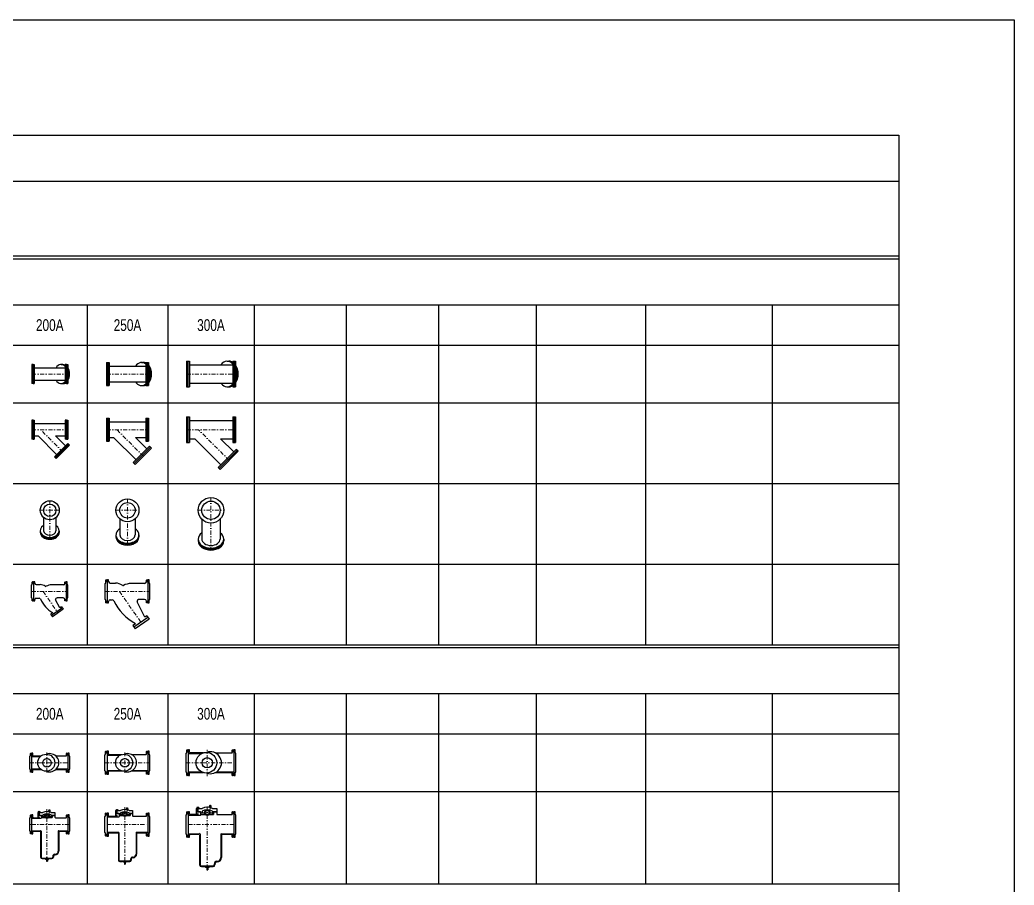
# Model space of a CAD drawing. Extents: x 0 to 60630, y 0 to 46389.
# Drawn here: x 43361 to 60630, y 31364 to 46389 of the extents above; entities that cross this region are included whole.
import ezdxf
from ezdxf.enums import TextEntityAlignment as Align

# ---------------------------------------------------------------- set-up
doc = ezdxf.new("R2010")
doc.units = 0
doc.header["$LTSCALE"] = 30
doc.header["$MEASUREMENT"] = 0
doc.linetypes.add('DGN Style 2', pattern=[3, 1.8, -1.2])
doc.linetypes.add('DGN Style 4', pattern=[4.8, 2.4, -1.2, 0, -1.2])
for name, color, linetype, lineweight in [('L(c)', 1, 'DGN Style 4', 5), ('L(hid)', 2, 'DGN Style 2', 5), ('L(txt)', 2, 'Continuous', 13)]:
    doc.layers.add(name, color=color, linetype=linetype, lineweight=lineweight)
doc.styles.add('Style-ENGINEERING', font='ENGINEERING.shx')

# ---------------------------------------------------------------- blocks, each defined once
blk = doc.blocks.new('*U148')
for p, q in [((-306, 165), (-328, 165)), ((-328, 165), (-328, -165)), ((-306, 165), (-306, -165)), ((-306, 165), (-284, 165)), ((-284, 165), (-284, -165)), ((-284, 108), (252, 108)), ((181, 165), (212, 165)), ((274, 165), (252, 165)), ((252, 165), (252, -165)), ((274, 165), (274, -165)), ((274, 165), (296, 165)), ((296, 165), (296, -165)), ((-306, -165), (-328, -165)), ((-306, -165), (-284, -165)), ((-284, -108), (252, -108)), ((181, -165), (212, -165)), ((274, -165), (252, -165)), ((274, -165), (296, -165))]:
    blk.add_line(p, q)
for centre, start_param, end_param in [((181, 0), 2.485193, 3.997605), ((196, 0), 2.64437, 3.141594), ((212, 0), 2.790825, 3.141594), ((212, 0), 0.804885, 2.336708), ((196, 0), 1.023853, 2.117739), ((181, 0), 5.427173, 6.939584), ((196, 0), 6.283184, 6.780408), ((212, 0), 6.283184, 6.633953)]:
    blk.add_ellipse(centre, major_axis=(0, -165), ratio=0.707091, start_param=start_param, end_param=end_param)
blk = doc.blocks.new('*U149')
for p, q in [((-391, 200), (-391, -200)), ((-391, 200), (-343, 200)), ((-367, 200), (-367, -200)), ((-343, 200), (-343, -200)), ((216, 200), (250, 200)), ((289, 200), (289, -200)), ((289, 200), (337, 200)), ((313, 200), (313, -200)), ((337, 200), (337, -200)), ((-343, 134), (289, 134)), ((-343, -134), (289, -134)), ((-391, -200), (-343, -200)), ((216, -200), (250, -200)), ((289, -200), (337, -200))]:
    blk.add_line(p, q)
for centre, start_param, end_param in [((216, 0), 2.599936, 3.950522), ((233, 0), 2.734916, 3.141594), ((250, 0), 2.862492, 3.141594), ((250, 0), 0.662267, 2.479326), ((233, 0), 0.825628, 2.315965), ((216, 0), 1.025495, 2.116098), ((216, 0), 5.444579, 6.824842), ((233, 0), 6.283184, 6.689862), ((250, 0), 6.283184, 6.562286)]:
    blk.add_ellipse(centre, major_axis=(0, -200), ratio=0.7071, start_param=start_param, end_param=end_param)
blk = doc.blocks.new('*U150')
for p, q in [((-448, 222), (-448, -223)), ((-448, 222), (-400, 222)), ((-424, 222), (-424, -223)), ((-400, 222), (-400, -223)), ((257, 222), (291, 222)), ((352, 222), (352, -223)), ((352, 222), (400, 222)), ((376, 222), (376, -223)), ((400, 222), (400, -223)), ((-400, 159), (352, 159)), ((-400, -159), (352, -159)), ((-448, -223), (-400, -223)), ((257, -223), (291, -223)), ((352, -223), (400, -223))]:
    blk.add_line(p, q)
for centre, start_param, end_param in [((257, 0), 2.498393, 3.888788), ((274, 0), 2.627327, 3.141594), ((291, 0), 2.747501, 3.141594), ((291, 0), 0.760193, 2.3814), ((274, 0), 0.922291, 2.219302), ((257, 0), 1.131026, 2.010566), ((257, 0), 5.553272, 6.926385), ((274, 0), 6.283184, 6.797451), ((291, 0), 6.283184, 6.677277)]:
    blk.add_ellipse(centre, major_axis=(0, -222), ratio=0.707101, start_param=start_param, end_param=end_param)
blk = doc.blocks.new('*U151')
for p, q in [((-448, 457), (-448, 12)), ((-448, 457), (-400, 457)), ((-424, 457), (-424, 12)), ((-400, 457), (-400, 12)), ((-400, 393), (352, 393)), ((352, 457), (352, 12)), ((352, 457), (400, 457)), ((376, 457), (376, 12)), ((400, 457), (400, 12)), ((-448, 12), (-400, 12)), ((-400, 75), (-308, 75)), ((145, -378), (-308, 75)), ((370, -153), (142, 75)), ((142, 75), (352, 75)), ((352, 12), (400, 12)), ((100, -423), (415, -108)), ((117, -440), (431, -125)), ((134, -457), (448, -142)), ((448, -142), (415, -108)), ((134, -457), (100, -423))]:
    blk.add_line(p, q)
blk = doc.blocks.new('*U152')
for p, q in [((-391, 402), (-391, 2)), ((-391, 402), (-343, 402)), ((-367, 402), (-367, 2)), ((-343, 402), (-343, 2)), ((289, 402), (289, 2)), ((289, 402), (337, 402)), ((313, 402), (313, 2)), ((337, 402), (337, 2)), ((-343, 336), (289, 336)), ((-391, 2), (-343, 2)), ((-343, 68), (-268, 68)), ((121, -321), (-268, 68)), ((310, -132), (110, 68)), ((110, 68), (289, 68)), ((289, 2), (337, 2)), ((74, -368), (357, -85)), ((91, -385), (374, -102)), ((108, -402), (391, -119)), ((391, -119), (357, -85)), ((108, -402), (74, -368))]:
    blk.add_line(p, q)
blk = doc.blocks.new('*U153')
for p, q in [((-306, 334), (-328, 334)), ((-328, 334), (-328, 4)), ((-306, 334), (-306, 4)), ((-306, 334), (-284, 334)), ((-284, 334), (-284, 4)), ((-284, 277), (252, 277)), ((274, 334), (252, 334)), ((252, 334), (252, 4)), ((274, 334), (274, 4)), ((274, 334), (296, 334)), ((296, 334), (296, 4)), ((-306, 4), (-328, 4)), ((-306, 4), (-284, 4)), ((-284, 61), (-220, 61)), ((104, -263), (-220, 61)), ((257, -110), (86, 61)), ((86, 61), (252, 61)), ((274, 4), (252, 4)), ((274, 4), (296, 4)), ((64, -303), (297, -70)), ((79, -319), (313, -85)), ((95, -334), (328, -101)), ((328, -101), (297, -70)), ((95, -334), (64, -303))]:
    blk.add_line(p, q)
blk = doc.blocks.new('*U168')
for p, q in [((-108, 45), (-108, -186)), ((108, 45), (108, -186)), ((-165, -186), (-165, -218)), ((165, -186), (165, -218))]:
    blk.add_line(p, q)
for radius in [165, 108]:
    blk.add_circle((0, 169), radius)
for centre, major_axis, ratio, start_param, end_param in [((0, -186), (-165, 0), 0.707091, 5.427173, 10.28079), ((0, -202), (-165, 0), 0.707091, 6.283131, 9.424778), ((0, -218), (-165, 0), 0.707091, 0.000054, 3.141593), ((0, -186), (-108, 0), 0.707074, 0.000054, 3.141593)]:
    blk.add_ellipse(centre, major_axis=major_axis, ratio=ratio, start_param=start_param, end_param=end_param)
blk = doc.blocks.new('*U169')
for p, q in [((-134, 53), (-134, -227)), ((134, 53), (134, -227)), ((-200, -227), (-200, -261)), ((200, -227), (200, -261))]:
    blk.add_line(p, q)
for radius in [200, 134]:
    blk.add_circle((0, 202), radius)
for centre, major_axis, ratio, start_param, end_param in [((0, -227), (-200, 0), 0.7071, 5.444579, 10.263451), ((0, -244), (-200, 0), 0.7071, 0.000054, 3.141592), ((0, -261), (-200, 0), 0.7071, 6.283131, 9.424778), ((0, -227), (-134, 0), 0.707105, 0.000054, 3.141593)]:
    blk.add_ellipse(centre, major_axis=major_axis, ratio=ratio, start_param=start_param, end_param=end_param)
blk = doc.blocks.new('*U170')
for p, q in [((-159, 79), (-159, -265)), ((159, 79), (159, -265)), ((-222, -265), (-222, -299)), ((223, -265), (223, -299))]:
    blk.add_line(p, q)
for radius in [222, 159]:
    blk.add_circle((0, 234), radius)
for centre, major_axis, ratio, start_param, end_param in [((0, -265), (-222, 0), 0.707101, 5.510058, 10.197905), ((0, -282), (-222, 0), 0.707101, 6.283131, 9.424778), ((0, -299), (-222, 0), 0.707101, 0.000054, 3.141592), ((0, -265), (-159, 0), 0.707064, 0.000054, 3.141593)]:
    blk.add_ellipse(centre, major_axis=major_axis, ratio=ratio, start_param=start_param, end_param=end_param)
blk = doc.blocks.new('*U171')
for p, q in [((-387, 365), (-375, 371)), ((-387, 85), (-387, 365)), ((-375, 371), (-375, 423)), ((-373, 425), (-353, 425)), ((-353, 389), (-353, 425)), ((-351, 387), (-351, 62)), ((-351, 387), (-351, 62)), ((-329, 425), (-349, 425)), ((-349, 389), (-349, 425)), ((-327, 400), (-327, 423)), ((-298, 370), (-206, 370)), ((298, 364), (66, 364)), ((328, 394), (328, 423)), ((330, 425), (350, 425)), ((350, 389), (350, 425)), ((352, 387), (352, 62)), ((352, 387), (352, 62)), ((374, 425), (354, 425)), ((354, 389), (354, 425)), ((376, 371), (376, 423)), ((388, 365), (376, 371)), ((388, 85), (388, 365)), ((-375, 79), (-387, 85)), ((-375, 27), (-375, 79)), ((-353, 25), (-373, 25)), ((-353, 25), (-353, 60)), ((-349, 25), (-349, 60)), ((-349, 25), (-329, 25)), ((-327, 27), (-327, 50)), ((-298, 80), (-265, 80)), ((299, -223), (170, 42)), ((298, 86), (204, 86)), ((328, 27), (328, 56)), ((350, 25), (330, 25)), ((350, 25), (350, 60)), ((354, 25), (354, 60)), ((354, 25), (374, 25)), ((376, 79), (388, 85)), ((376, 27), (376, 79)), ((138, -335), (92, -367)), ((356, -227), (112, -396)), ((376, -256), (132, -425)), ((336, -198), (299, -223)), ((336, -198), (376, -256)), ((92, -367), (132, -425))]:
    blk.add_line(p, q)
for centre, radius, start, end in [((-373, 423), 2, 90, 180), ((-351, 389), 2, 180, 270), ((-351, 389), 2, 270, 0), ((-329, 423), 2, 0, 90), ((-298, 400), 29.7, 180, 270), ((298, 394), 29.7, 270, 0), ((330, 423), 2, 90, 180), ((352, 389), 2, 180, 270), ((352, 389), 2, 270, 0), ((374, 423), 2, 0, 90), ((-81, 352), 24.2, 239.2022, 293.2403), ((-373, 27), 2, 180, 270), ((-351, 60), 2, 90, 180), ((-351, 60), 2, 0, 90), ((-329, 27), 2, 270, 0), ((-298, 50), 29.7, 90, 180), ((-265, 50), 30, 25.3313, 90), ((560, 440), 882, 205.3313, 241.4561), ((204, 50), 35.6, 90, 193.0047), ((298, 56), 29.7, 0, 90), ((330, 27), 2, 180, 270), ((352, 60), 2, 90, 180), ((352, 60), 2, 0, 90), ((374, 27), 2, 270, 0)]:
    blk.add_arc(centre, radius, start, end)
for centre, major_axis, ratio, start_param, end_param in [((-232, 211), (211, 0), 0.761124, 0.850466, 1.446099), ((87, 246), (223, 0), 0.529571, 1.662153, 2.35645)]:
    blk.add_ellipse(centre, major_axis=major_axis, ratio=ratio, start_param=start_param, end_param=end_param)
blk = doc.blocks.new('*U172')
for p, q in [((-315, 251), (-304, 257)), ((-315, 24), (-315, 251)), ((-304, 257), (-304, 300)), ((-302, 302), (-284, 302)), ((-284, 272), (-284, 302)), ((-282, 270), (-282, 5)), ((-282, 270), (-282, 5)), ((-262, 302), (-280, 302)), ((-280, 272), (-280, 302)), ((-260, 279), (-260, 300)), ((-238, 257), (-166, 257)), ((238, 252), (36, 252)), ((261, 275), (261, 300)), ((263, 302), (281, 302)), ((281, 272), (281, 302)), ((283, 270), (283, 5)), ((283, 270), (283, 5)), ((303, 302), (285, 302)), ((285, 272), (285, 302)), ((305, 257), (305, 300)), ((316, 251), (305, 257)), ((316, 24), (316, 251)), ((-304, 18), (-315, 24)), ((-304, -26), (-304, 18)), ((-284, -28), (-284, 3)), ((-280, -28), (-280, 3)), ((-238, 18), (-184, 18)), ((238, 23), (127, 23)), ((261, -26), (261, 0)), ((281, -28), (281, 3)), ((285, -28), (285, 3)), ((305, 18), (316, 24)), ((305, -26), (305, 18)), ((-284, -28), (-302, -28)), ((-280, -28), (-262, -28)), ((-260, -26), (-260, -5)), ((219, -150), (31, -280)), ((175, -147), (100, -11)), ((203, -128), (175, -147)), ((203, -128), (235, -173)), ((281, -28), (263, -28)), ((285, -28), (303, -28)), ((51, -233), (15, -258)), ((15, -258), (47, -303)), ((234, -173), (47, -303))]:
    blk.add_line(p, q)
for centre, radius, start, end in [((-302, 300), 2, 90, 180), ((-282, 272), 2, 180, 270), ((-282, 272), 2, 270, 0), ((-262, 300), 2, 0, 90), ((-238, 279), 22.8, 180, 270), ((-70, 243), 18.6, 239.2022, 293.2403), ((238, 275), 22.8, 270, 0), ((263, 300), 2, 90, 180), ((283, 272), 2, 180, 270), ((283, 272), 2, 270, 0), ((303, 300), 2, 0, 90), ((-282, 3), 2, 90, 180), ((-282, 3), 2, 0, 90), ((-238, -5), 22.8, 90, 180), ((-184, -9), 27.4, 35.3929, 90), ((127, -5), 27.4, 90, 193.0047), ((238, 0), 22.8, 0, 90), ((283, 3), 2, 90, 180), ((283, 3), 2, 0, 90), ((-302, -26), 2, 180, 270), ((-262, -26), 2, 270, 0), ((263, -26), 2, 180, 270), ((303, -26), 2, 270, 0)]:
    blk.add_arc(centre, radius, start, end)
for centre, major_axis, ratio, start_param, end_param in [((-187, 134), (162, 0), 0.761124, 0.850466, 1.446099), ((50, 162), (159, 0), 0.571088, 1.662153, 2.35645), ((303, 228), (0, -530), 0.964806, 5.14364, 5.768671)]:
    blk.add_ellipse(centre, major_axis=major_axis, ratio=ratio, start_param=start_param, end_param=end_param)
blk = doc.blocks.new('*U190')
for p, q in [((-348, 114), (-337, 119)), ((-348, -114), (-348, 114)), ((-337, 119), (-337, 163)), ((-335, 165), (-317, 165)), ((-317, 135), (-317, 165)), ((-315, 133), (-315, -132)), ((-315, 133), (-315, -132)), ((-315, 108), (-163, 108)), ((-295, 165), (-313, 165)), ((-313, 135), (-313, 165)), ((-293, 128), (-293, 163)), ((-283, 118), (-151, 118)), ((105, 118), (284, 118)), ((293, 128), (293, 163)), ((295, 165), (313, 165)), ((313, 135), (313, 165)), ((315, 133), (315, -132)), ((315, 133), (315, -132)), ((335, 165), (317, 165)), ((317, 135), (317, 165)), ((337, 119), (337, 163)), ((348, 114), (337, 119)), ((348, -114), (348, 114)), ((-337, -119), (-348, -114)), ((-337, -163), (-337, -119)), ((-317, -165), (-335, -165)), ((-317, -165), (-317, -134)), ((-315, -108), (-163, -108)), ((-313, -165), (-313, -134)), ((-313, -165), (-295, -165)), ((-293, -163), (-293, -127)), ((-283, -118), (-152, -118)), ((105, -118), (284, -118)), ((115, -108), (315, -108)), ((293, -163), (293, -127)), ((313, -165), (295, -165)), ((313, -165), (313, -134)), ((317, -165), (317, -134)), ((317, -165), (335, -165)), ((337, -119), (348, -114)), ((337, -163), (337, -119))]:
    blk.add_line(p, q)
for centre, radius in [((-61, 0), 149), ((-48, 0), 74.4)]:
    blk.add_circle(centre, radius)
for centre, radius, start, end in [((-335, 163), 2, 90, 180), ((-315, 135), 2, 180, 270), ((-315, 135), 2, 270, 0), ((-295, 163), 2, 0, 90), ((-283, 128), 9.5, 180, 270), ((-1, 0), 158, 249.8089, 110.1911), ((284, 128), 9.5, 270, 0), ((295, 163), 2, 90, 180), ((315, 135), 2, 180, 270), ((315, 135), 2, 270, 0), ((335, 163), 2, 0, 90), ((-335, -163), 2, 180, 270), ((-315, -134), 2, 90, 180), ((-315, -134), 2, 0, 90), ((-295, -163), 2, 270, 0), ((-283, -127), 9.5, 90, 180), ((284, -127), 9.5, 0, 90), ((295, -163), 2, 180, 270), ((315, -134), 2, 90, 180), ((315, -134), 2, 0, 90), ((335, -163), 2, 270, 0)]:
    blk.add_arc(centre, radius, start, end)
blk = doc.blocks.new('*U191')
for p, q in [((-356, 178), (-380, 178)), ((-379, 146), (-379, 198)), ((-357, 190), (-379, 190)), ((-377, 200), (-357, 200)), ((-357, 165), (-357, 200)), ((-333, 200), (-353, 200)), ((-353, 165), (-353, 200)), ((-331, 153), (-331, 198)), ((331, 153), (331, 198)), ((333, 200), (353, 200)), ((353, 165), (353, 200)), ((356, 178), (380, 178)), ((377, 200), (357, 200)), ((357, 165), (357, 200)), ((357, 190), (379, 190)), ((379, 146), (379, 198)), ((-391, 140), (-379, 146)), ((-391, -140), (-391, 140)), ((-357, 165), (-379, 165)), ((-355, 163), (-355, -162)), ((-355, 163), (-355, -162)), ((-355, 134), (-125, 134)), ((-321, 144), (-98, 144)), ((67, 144), (322, 144)), ((355, 163), (355, -162)), ((355, 163), (355, -162)), ((357, 165), (379, 165)), ((391, 140), (379, 146)), ((391, -140), (391, 140)), ((-379, -146), (-391, -140)), ((-379, -198), (-379, -146)), ((-357, -165), (-379, -165)), ((-357, -200), (-357, -164)), ((-355, -134), (-125, -134)), ((-353, -200), (-353, -164)), ((-331, -198), (-331, -153)), ((-321, -143), (-100, -143)), ((68, -143), (322, -143)), ((85, -134), (355, -134)), ((331, -198), (331, -153)), ((353, -200), (353, -164)), ((357, -200), (357, -164)), ((357, -165), (379, -165)), ((379, -146), (391, -140)), ((379, -198), (379, -146)), ((-356, -177), (-380, -177)), ((-357, -190), (-379, -190)), ((-357, -200), (-377, -200)), ((-353, -200), (-333, -200)), ((353, -200), (333, -200)), ((356, -177), (380, -177)), ((357, -190), (379, -190)), ((357, -200), (377, -200))]:
    blk.add_line(p, q)
for centre, radius in [((-59, 0), 149), ((-47, 0), 74.4)]:
    blk.add_circle(centre, radius)
for centre, radius, start, end in [((-377, 198), 2, 90, 180), ((-333, 198), 2, 0, 90), ((333, 198), 2, 90, 180), ((377, 198), 2, 0, 90), ((-355, 165), 2, 180, 270), ((-355, 165), 2, 270, 0), ((-321, 153), 9.5, 180, 270), ((1, 0), 158, 249.8089, 110.1911), ((322, 153), 9.5, 270, 0), ((355, 165), 2, 180, 270), ((355, 165), 2, 270, 0), ((-355, -164), 2, 90, 180), ((-355, -164), 2, 0, 90), ((-321, -153), 9.5, 90, 180), ((322, -153), 9.5, 0, 90), ((355, -164), 2, 90, 180), ((355, -164), 2, 0, 90), ((-377, -198), 2, 180, 270), ((-333, -198), 2, 270, 0), ((333, -198), 2, 180, 270), ((377, -198), 2, 270, 0)]:
    blk.add_arc(centre, radius, start, end)
blk = doc.blocks.new('*U192')
for p, q in [((-397, 200), (-420, 200)), ((-419, 171), (-419, 220)), ((-398, 213), (-419, 213)), ((-398, 188), (-419, 188)), ((-416, 223), (-398, 223)), ((-398, 188), (-398, 223)), ((-395, 185), (-395, -185)), ((-395, 185), (-395, -185)), ((-374, 223), (-392, 223)), ((-392, 188), (-392, 223)), ((-371, 183), (-371, 220)), ((371, 183), (371, 220)), ((374, 223), (392, 223)), ((392, 188), (392, 223)), ((395, 185), (395, -185)), ((395, 185), (395, -185)), ((397, 200), (420, 200)), ((416, 223), (398, 223)), ((398, 188), (398, 223)), ((398, 213), (419, 213)), ((398, 188), (419, 188)), ((419, 171), (419, 220)), ((-431, 165), (-419, 171)), ((-431, -165), (-431, 165)), ((-395, 159), (-159, 159)), ((-129, 171), (-360, 171)), ((76, 171), (360, 171)), ((431, 165), (419, 171)), ((431, -165), (431, 165)), ((-419, -171), (-431, -165)), ((-419, -219), (-419, -171)), ((-395, -159), (-159, -159)), ((-360, -171), (-131, -171)), ((77, -171), (360, -171)), ((97, -159), (395, -159)), ((419, -171), (431, -165)), ((419, -219), (419, -171)), ((-397, -200), (-420, -200)), ((-398, -187), (-419, -187)), ((-398, -212), (-419, -212)), ((-398, -222), (-416, -222)), ((-398, -222), (-398, -188)), ((-392, -222), (-392, -188)), ((-392, -222), (-374, -222)), ((-371, -219), (-371, -182)), ((371, -219), (371, -182)), ((392, -222), (374, -222)), ((392, -222), (392, -188)), ((397, -200), (420, -200)), ((398, -187), (419, -187)), ((398, -222), (398, -188)), ((398, -212), (419, -212)), ((398, -222), (416, -222))]:
    blk.add_line(p, q)
for centre, radius in [((-79, 0), 179), ((-64, 0), 89.3)]:
    blk.add_circle(centre, radius)
for centre, radius, start, end in [((-416, 220), 3, 90, 180), ((-395, 188), 3, 180, 270), ((-395, 188), 3, 270, 0), ((-374, 220), 3, 0, 90), ((-360, 183), 11.4, 180, 270), ((-7, 0), 190, 249.8089, 110.1911), ((360, 183), 11.4, 270, 0), ((374, 220), 3, 90, 180), ((395, 188), 3, 180, 270), ((395, 188), 3, 270, 0), ((416, 220), 3, 0, 90), ((-360, -182), 11.4, 90, 180), ((360, -182), 11.4, 0, 90), ((-416, -219), 3, 180, 270), ((-395, -188), 3, 90, 180), ((-395, -188), 3, 0, 90), ((-374, -219), 3, 270, 0), ((374, -219), 3, 180, 270), ((395, -188), 3, 90, 180), ((395, -188), 3, 0, 90), ((416, -219), 3, 270, 0)]:
    blk.add_arc(centre, radius, start, end)
blk = doc.blocks.new('*U193')
for p, q in [((-244, 524), (-242, 525)), ((-244, 524), (-244, 510)), ((-242, 525), (-212, 525)), ((-236, 524), (-236, 510)), ((-219, 524), (-219, 510)), ((-212, 525), (-210, 524)), ((-210, 524), (-210, 510)), ((-30, 539), (-30, 526)), ((-30, 539), (-2, 539)), ((-28, 560), (-28, 539)), ((-28, 560), (-5, 560)), ((-28, 560), (-16, 539)), ((-28, 539), (-16, 560)), ((-16, 560), (-16, 539)), ((-16, 560), (-5, 539)), ((-16, 539), (-5, 560)), ((-5, 560), (-5, 539)), ((-2, 539), (-2, 518)), ((-431, 393), (-419, 399)), ((-431, 62), (-431, 393)), ((-419, 399), (-419, 447)), ((-416, 450), (-398, 450)), ((-398, 415), (-398, 450)), ((-395, 412), (-395, 42)), ((-395, 412), (-395, 42)), ((-395, 387), (-189, 387)), ((-374, 450), (-392, 450)), ((-392, 415), (-392, 450)), ((-371, 410), (-371, 447)), ((-227, 399), (-360, 399)), ((-257, 506), (-257, 455)), ((-257, 506), (-153, 506)), ((-257, 455), (-180, 455)), ((-257, 447), (-257, 405)), ((-257, 447), (-180, 447)), ((-227, 405), (-257, 405)), ((-249, 510), (-206, 510)), ((-249, 510), (-249, 506)), ((-244, 510), (-210, 510)), ((-227, 405), (-227, 388)), ((-206, 510), (-206, 506)), ((-180, 455), (-180, 396)), ((-180, 433), (-112, 433)), ((-180, 403), (-101, 403)), ((-153, 457), (-153, 433)), ((-26, 403), (46, 403)), ((-16, 433), (26, 433)), ((26, 506), (100, 506)), ((26, 457), (26, 403)), ((46, 455), (46, 403)), ((46, 455), (100, 455)), ((46, 447), (100, 447)), ((100, 506), (100, 455)), ((100, 447), (100, 410)), ((111, 399), (360, 399)), ((393, 427), (370, 427)), ((371, 410), (371, 447)), ((374, 450), (392, 450)), ((392, 415), (392, 450)), ((395, 412), (395, 42)), ((395, 412), (395, 42)), ((416, 450), (398, 450)), ((398, 415), (398, 450)), ((419, 399), (419, 447)), ((431, 393), (419, 399)), ((431, 62), (431, 393)), ((-419, 56), (-431, 62)), ((-397, 27), (-420, 27)), ((-419, 8), (-419, 56)), ((-398, 5), (-416, 5)), ((-398, 5), (-398, 39)), ((-395, 68), (-197, 68)), ((-393, 27), (-370, 27)), ((-392, 5), (-392, 39)), ((-392, 5), (-374, 5)), ((-371, 8), (-371, 45)), ((-360, 57), (-208, 57)), ((-197, 45), (-197, -474)), ((-185, 57), (-185, -474)), ((172, 57), (172, -347)), ((183, 68), (395, 68)), ((183, 45), (183, -347)), ((195, 57), (360, 57)), ((393, 27), (370, 27)), ((371, 8), (371, 45)), ((392, 5), (374, 5)), ((392, 5), (392, 39)), ((397, 27), (420, 27)), ((398, 5), (398, 39)), ((398, 5), (416, 5)), ((419, 56), (431, 62)), ((419, 8), (419, 56)), ((-167, -492), (40, -492)), ((-167, -504), (-108, -504)), ((-93, -513), (-108, -504)), ((-93, -513), (-71, -513)), ((-71, -492), (-71, -560)), ((-56, -492), (-56, -560)), ((-56, -513), (-34, -513)), ((-34, -513), (-19, -504)), ((-19, -504), (40, -504)), ((58, -459), (58, -474)), ((69, -459), (69, -474)), ((99, -412), (107, -412)), ((99, -423), (107, -423)), ((-71, -545), (-56, -545)), ((-71, -545), (-56, -560)), ((-71, -560), (-56, -545)), ((-71, -560), (-56, -560))]:
    blk.add_line(p, q)
for radius in [48.1, 37.2]:
    blk.add_circle((-64, 433), radius)
for centre, radius, start, end in [((-240, 517), 7.6, 55.591, 124.409), ((-227, 495), 29.8, 90.4002, 107.1986), ((-228, 495), 29.8, 72.8014, 89.5998), ((-214, 517), 7.6, 55.591, 124.409), ((-64, 350), 179, 60.1372, 119.8628), ((-416, 447), 3, 90, 180), ((-395, 415), 3, 180, 270), ((-395, 415), 3, 270, 0), ((-374, 447), 3, 0, 90), ((-360, 410), 11.4, 180, 270), ((-189, 396), 9.5, 270, 0), ((-64, 301), 179, 60.1372, 119.8628), ((111, 410), 11.4, 180, 270), ((360, 410), 11.4, 270, 0), ((374, 447), 3, 90, 180), ((395, 415), 3, 180, 270), ((395, 415), 3, 270, 0), ((416, 447), 3, 0, 90), ((-416, 8), 3, 180, 270), ((-395, 39), 3, 90, 180), ((-395, 39), 3, 0, 90), ((-374, 8), 3, 270, 0), ((-360, 45), 11.4, 90, 180), ((-197, 57), 11.4, 0, 90), ((183, 57), 11.4, 90, 180), ((195, 45), 11.4, 90, 180), ((360, 45), 11.4, 0, 90), ((374, 8), 3, 180, 270), ((395, 39), 3, 90, 180), ((395, 39), 3, 0, 90), ((416, 8), 3, 270, 0), ((-167, -474), 29.8, 180, 270), ((-167, -474), 18.3, 180, 270), ((40, -474), 29.8, 270, 0), ((40, -474), 18.3, 270, 0), ((107, -347), 76, 270, 0), ((107, -347), 64.6, 270, 0)]:
    blk.add_arc(centre, radius, start, end)
for major_axis, ratio in [((0, 47.1), 0.873684), ((0, 35.7), 0.833333)]:
    blk.add_ellipse((99, -459), major_axis=major_axis, ratio=ratio, start_param=0, end_param=1.570796)
blk = doc.blocks.new('*U194')
for p, q in [((-391, 341), (-379, 347)), ((-379, 347), (-379, 399)), ((-377, 401), (-357, 401)), ((-357, 366), (-357, 401)), ((-355, 364), (-355, 39)), ((-355, 364), (-355, 39)), ((-333, 401), (-353, 401)), ((-353, 366), (-353, 401)), ((-331, 354), (-331, 399)), ((-208, 443), (-208, 401)), ((-208, 443), (-121, 443)), ((-208, 401), (-144, 401)), ((-208, 395), (-208, 359)), ((-208, 395), (-144, 395)), ((-183, 359), (-208, 359)), ((-201, 447), (-165, 447)), ((-201, 447), (-201, 443)), ((-198, 458), (-196, 459)), ((-198, 458), (-198, 447)), ((-198, 447), (-169, 447)), ((-196, 459), (-171, 459)), ((-191, 458), (-191, 447)), ((-183, 359), (-183, 345)), ((-176, 458), (-176, 447)), ((-171, 459), (-169, 458)), ((-169, 458), (-169, 447)), ((-165, 447), (-165, 443)), ((-144, 401), (-144, 343)), ((-144, 382), (-87, 382)), ((-144, 357), (-78, 357)), ((-121, 402), (-121, 382)), ((-19, 471), (-19, 460)), ((-19, 471), (4, 471)), ((-17, 489), (-17, 471)), ((-17, 489), (2, 489)), ((-17, 489), (-7, 471)), ((-17, 471), (-7, 489)), ((-16, 357), (45, 357)), ((-7, 489), (-7, 471)), ((-7, 489), (2, 471)), ((-7, 471), (2, 489)), ((-7, 382), (27, 382)), ((2, 489), (2, 471)), ((4, 471), (4, 454)), ((27, 443), (89, 443)), ((27, 402), (27, 357)), ((45, 401), (45, 357)), ((45, 401), (89, 401)), ((45, 395), (89, 395)), ((89, 443), (89, 401)), ((89, 395), (89, 354)), ((331, 354), (331, 399)), ((333, 401), (353, 401)), ((353, 366), (353, 401)), ((355, 364), (355, 39)), ((355, 364), (355, 39)), ((377, 401), (357, 401)), ((357, 366), (357, 401)), ((379, 347), (379, 399)), ((391, 341), (379, 347)), ((-391, 61), (-391, 341)), ((-355, 335), (-152, 335)), ((-321, 345), (-183, 345)), ((99, 345), (322, 345)), ((391, 61), (391, 341)), ((-379, 55), (-391, 61)), ((-379, 3), (-379, 55)), ((-357, 1), (-377, 1)), ((-357, 1), (-357, 37)), ((-355, 67), (-158, 67)), ((-353, 1), (-353, 37)), ((-353, 1), (-333, 1)), ((-331, 3), (-331, 48)), ((-321, 58), (-167, 58)), ((-158, 48), (-158, -417)), ((-148, 58), (-148, -417)), ((149, 58), (149, -311)), ((159, 67), (355, 67)), ((159, 48), (159, -311)), ((168, 58), (322, 58)), ((331, 3), (331, 48)), ((353, 1), (333, 1)), ((353, 1), (353, 37)), ((357, 1), (357, 37)), ((357, 1), (377, 1)), ((379, 55), (391, 61)), ((379, 3), (379, 55)), ((-133, -432), (39, -432)), ((-133, -441), (-84, -441)), ((-72, -449), (-84, -441)), ((-72, -449), (-53, -449)), ((-53, -432), (-53, -489)), ((-53, -476), (-41, -476)), ((-53, -476), (-41, -489)), ((-53, -489), (-41, -476)), ((-53, -489), (-41, -489)), ((-41, -432), (-41, -489)), ((-41, -449), (-22, -449)), ((-22, -449), (-10, -441)), ((-10, -441), (39, -441)), ((54, -404), (54, -417)), ((64, -404), (64, -417)), ((89, -365), (96, -365)), ((89, -374), (96, -374))]:
    blk.add_line(p, q)
for radius in [40.1, 31]:
    blk.add_circle((-47, 382), radius)
for centre, radius, start, end in [((-377, 399), 2, 90, 180), ((-355, 366), 2, 180, 270), ((-355, 366), 2, 270, 0), ((-333, 399), 2, 0, 90), ((-321, 354), 9.5, 180, 270), ((-194, 453), 6.33, 55.591, 124.409), ((-183, 434), 24.8, 90.4002, 107.1986), ((-184, 434), 24.8, 72.8014, 89.5998), ((-173, 453), 6.33, 55.591, 124.409), ((-47, 313), 149, 60.1372, 119.8628), ((-47, 273), 149, 60.1372, 119.8628), ((99, 354), 9.5, 180, 270), ((322, 354), 9.5, 270, 0), ((333, 399), 2, 90, 180), ((355, 366), 2, 180, 270), ((355, 366), 2, 270, 0), ((377, 399), 2, 0, 90), ((-152, 343), 7.92, 270, 0), ((-377, 3), 2, 180, 270), ((-355, 37), 2, 90, 180), ((-355, 37), 2, 0, 90), ((-333, 3), 2, 270, 0), ((-321, 48), 9.5, 90, 180), ((-167, 48), 9.5, 0, 90), ((-158, 58), 9.5, 0, 90), ((159, 58), 9.5, 90, 180), ((168, 48), 9.5, 90, 180), ((322, 48), 9.5, 0, 90), ((333, 3), 2, 180, 270), ((355, 37), 2, 90, 180), ((355, 37), 2, 0, 90), ((377, 3), 2, 270, 0), ((96, -311), 63.4, 270, 0), ((96, -311), 53.9, 270, 0), ((-133, -417), 24.8, 180, 270), ((-133, -417), 15.3, 180, 270), ((39, -417), 24.8, 270, 0), ((39, -417), 15.3, 270, 0)]:
    blk.add_arc(centre, radius, start, end)
for major_axis, ratio in [((0, 39.3), 0.873684), ((0, 29.8), 0.833333)]:
    blk.add_ellipse((89, -404), major_axis=major_axis, ratio=ratio, start_param=0, end_param=1.570796)
blk = doc.blocks.new('*U195')
for p, q in [((-337, 313), (-337, 357)), ((-335, 359), (-317, 359)), ((-317, 328), (-317, 359)), ((-295, 359), (-313, 359)), ((-313, 328), (-313, 359)), ((-293, 321), (-293, 357)), ((-209, 400), (-209, 358)), ((-209, 400), (-123, 400)), ((-209, 358), (-145, 358)), ((-209, 352), (-209, 317)), ((-209, 352), (-145, 352)), ((-203, 404), (-167, 404)), ((-203, 404), (-203, 400)), ((-199, 415), (-197, 417)), ((-199, 415), (-199, 404)), ((-199, 404), (-170, 404)), ((-197, 417), (-172, 417)), ((-192, 415), (-192, 404)), ((-177, 415), (-177, 404)), ((-172, 417), (-170, 415)), ((-170, 415), (-170, 404)), ((-167, 404), (-167, 400)), ((-145, 358), (-145, 310)), ((-123, 360), (-123, 340)), ((-21, 428), (-21, 418)), ((-21, 428), (3, 428)), ((-18, 446), (-18, 428)), ((-18, 446), (1, 446)), ((-18, 446), (-9, 428)), ((-18, 428), (-9, 446)), ((-9, 446), (-9, 428)), ((-9, 446), (1, 428)), ((-9, 428), (1, 446)), ((1, 446), (1, 428)), ((3, 428), (3, 411)), ((26, 400), (88, 400)), ((26, 360), (26, 315)), ((43, 358), (43, 315)), ((43, 358), (88, 358)), ((43, 352), (88, 352)), ((88, 400), (88, 358)), ((88, 352), (88, 321)), ((293, 321), (293, 357)), ((295, 359), (313, 359)), ((313, 328), (313, 359)), ((335, 359), (317, 359)), ((317, 328), (317, 359)), ((337, 313), (337, 357)), ((-348, 307), (-337, 313)), ((-348, 80), (-348, 307)), ((-315, 326), (-315, 61)), ((-315, 326), (-315, 61)), ((-315, 302), (-153, 302)), ((-283, 312), (-185, 312)), ((-185, 317), (-209, 317)), ((-185, 317), (-185, 312)), ((-145, 340), (-88, 340)), ((-145, 315), (-80, 315)), ((-17, 315), (43, 315)), ((-8, 340), (26, 340)), ((98, 312), (284, 312)), ((315, 326), (315, 61)), ((315, 326), (315, 61)), ((348, 307), (337, 313)), ((348, 80), (348, 307)), ((-337, 75), (-348, 80)), ((-337, 31), (-337, 75)), ((-317, 29), (-335, 29)), ((-317, 29), (-317, 59)), ((-315, 86), (-159, 86)), ((-313, 29), (-313, 59)), ((-313, 29), (-295, 29)), ((-293, 31), (-293, 67)), ((-283, 76), (-169, 76)), ((-159, 67), (-159, -374)), ((-150, 76), (-150, -374)), ((148, 76), (148, -269)), ((158, 86), (315, 86)), ((158, 67), (158, -269)), ((167, 76), (284, 76)), ((293, 31), (293, 67)), ((313, 29), (295, 29)), ((313, 29), (313, 59)), ((317, 29), (317, 59)), ((317, 29), (335, 29)), ((337, 75), (348, 80)), ((337, 31), (337, 75)), ((87, -322), (94, -322)), ((87, -332), (94, -332)), ((-134, -389), (38, -389)), ((-134, -399), (-85, -399)), ((-73, -406), (-85, -399)), ((-73, -406), (-54, -406)), ((-54, -389), (-54, -446)), ((-54, -434), (-42, -434)), ((-54, -434), (-42, -446)), ((-54, -446), (-42, -434)), ((-54, -446), (-42, -446)), ((-42, -389), (-42, -446)), ((-42, -406), (-23, -406)), ((-23, -406), (-11, -399)), ((-11, -399), (38, -399)), ((53, -362), (53, -374)), ((63, -362), (63, -374))]:
    blk.add_line(p, q)
for radius in [40.1, 31]:
    blk.add_circle((-48, 340), radius)
for centre, radius, start, end in [((-335, 357), 2, 90, 180), ((-295, 357), 2, 0, 90), ((-195, 410), 6.33, 55.591, 124.409), ((-184, 392), 24.8, 90.4002, 107.1986), ((-185, 392), 24.8, 72.8014, 89.5998), ((-174, 410), 6.33, 55.591, 124.409), ((-48, 271), 149, 60.1372, 119.8628), ((-48, 230), 149, 60.1372, 119.8628), ((295, 357), 2, 90, 180), ((335, 357), 2, 0, 90), ((-315, 328), 2, 180, 270), ((-315, 328), 2, 270, 0), ((-283, 321), 9.5, 180, 270), ((-153, 310), 7.92, 270, 0), ((98, 321), 9.5, 180, 270), ((284, 321), 9.5, 270, 0), ((315, 328), 2, 180, 270), ((315, 328), 2, 270, 0), ((-335, 31), 2, 180, 270), ((-315, 59), 2, 90, 180), ((-315, 59), 2, 0, 90), ((-295, 31), 2, 270, 0), ((-283, 67), 9.5, 90, 180), ((-169, 67), 9.5, 0, 90), ((-159, 76), 9.5, 0, 90), ((158, 76), 9.5, 90, 180), ((167, 67), 9.5, 90, 180), ((284, 67), 9.5, 0, 90), ((295, 31), 2, 180, 270), ((315, 59), 2, 90, 180), ((315, 59), 2, 0, 90), ((335, 31), 2, 270, 0), ((94, -269), 63.4, 270, 0), ((94, -269), 53.9, 270, 0), ((-134, -374), 24.8, 180, 270), ((-134, -374), 15.3, 180, 270), ((38, -374), 24.8, 270, 0), ((38, -374), 15.3, 270, 0)]:
    blk.add_arc(centre, radius, start, end)
for major_axis, ratio in [((0, 39.3), 0.873684), ((0, 29.8), 0.833333)]:
    blk.add_ellipse((87, -362), major_axis=major_axis, ratio=ratio, start_param=0, end_param=1.570796)

msp = doc.modelspace()

# ---------------------------------------------------------------- linework, layer by layer
for p, q in [((27630, 44389), (58630, 44389)), ((58630, 44389), (58630, 17439)), ((27630, 43589), (58630, 43589)), ((27630, 42289), (58630, 42289)), ((27630, 42239), (58630, 42239)), ((27630, 41439), (58630, 41439)), ((44530, 41439), (44530, 35539)), ((45930, 41439), (45930, 35539)), ((47430, 41439), (47430, 35539)), ((49030, 41439), (49030, 35539)), ((50630, 41439), (50630, 35539)), ((52330, 41439), (52330, 35539)), ((54230, 41439), (54230, 35539)), ((56430, 41439), (56430, 35539)), ((27630, 40739), (58630, 40739)), ((27630, 39739), (58630, 39739)), ((27630, 38339), (58630, 38339)), ((27630, 36939), (58630, 36939)), ((27630, 35539), (58630, 35539)), ((27630, 35489), (58630, 35489)), ((27630, 34689), (58630, 34689)), ((44530, 34689), (44530, 31389)), ((45930, 34689), (45930, 31389)), ((47430, 34689), (47430, 31389)), ((49030, 34689), (49030, 31389)), ((50630, 34689), (50630, 31389)), ((52330, 34689), (52330, 31389)), ((54230, 34689), (54230, 31389)), ((56430, 34689), (56430, 31389)), ((27630, 33989), (58630, 33989)), ((27630, 32989), (58630, 32989)), ((27630, 31389), (58630, 31389))]:
    msp.add_line(p, q)
at = {"flags": 128}
msp.add_lwpolyline([(0, 46389), (60630, 46389), (60630, 0), (0, 0)], close=True, dxfattribs=at)
at = {"layer": 'L(c)'}
for p, q in [((43568, 40239), (44192, 40239)), ((44866, 40239), (45594, 40239)), ((46256, 40239), (47080, 40239)), ((43568, 39273), (44192, 39273)), ((44108, 38886), (43721, 39273)), ((44866, 39273), (45594, 39273)), ((45507, 38811), (45045, 39273)), ((46256, 39273), (47080, 39273)), ((46996, 38740), (46463, 39273)), ((43880, 38038), (43880, 37370)), ((45230, 38073), (45230, 37269)), ((46680, 38096), (46680, 37183)), ((43715, 37873), (44045, 37873)), ((45030, 37873), (45430, 37873)), ((46458, 37873), (46903, 37873)), ((44877, 36642), (44855, 36642)), ((44881, 36642), (44903, 36642)), ((45580, 36642), (45558, 36642)), ((45584, 36642), (45606, 36642)), ((43565, 36464), (44196, 36464)), ((43596, 36609), (43576, 36609)), ((43600, 36609), (43620, 36609)), ((43764, 36464), (44025, 36092)), ((44161, 36609), (44141, 36609)), ((44165, 36609), (44185, 36609)), ((44843, 36464), (45618, 36464)), ((45089, 36464), (45485, 35898)), ((43596, 36319), (43576, 36319)), ((43600, 36319), (43620, 36319)), ((44161, 36319), (44141, 36319)), ((44165, 36319), (44185, 36319)), ((44877, 36287), (44855, 36287)), ((44881, 36287), (44903, 36287)), ((45580, 36287), (45558, 36287)), ((45584, 36287), (45606, 36287)), ((46287, 33689), (46310, 33689)), ((46616, 33258), (46616, 33715)), ((47073, 33689), (47050, 33689)), ((43564, 33634), (43542, 33634)), ((43566, 33634), (43588, 33634)), ((43832, 33322), (43832, 33666)), ((44194, 33634), (44172, 33634)), ((44196, 33634), (44218, 33634)), ((44876, 33667), (44900, 33667)), ((45183, 33313), (45183, 33667)), ((45584, 33667), (45560, 33667)), ((43532, 33489), (44228, 33489)), ((43564, 33344), (43542, 33344)), ((43566, 33344), (43588, 33344)), ((44194, 33344), (44172, 33344)), ((44196, 33344), (44218, 33344)), ((44839, 33489), (45621, 33489)), ((46249, 33489), (47111, 33489)), ((44876, 33312), (44900, 33312)), ((45584, 33312), (45560, 33312)), ((46287, 33289), (46310, 33289)), ((47073, 33289), (47050, 33289)), ((43696, 32647), (43696, 32540)), ((43832, 32680), (43832, 31766)), ((43871, 32675), (43871, 32614)), ((45047, 32682), (45047, 32575)), ((45183, 32715), (45183, 31716)), ((45223, 32710), (45223, 32649)), ((46453, 32723), (46453, 32594)), ((46616, 32732), (46616, 31616)), ((46664, 32756), (46664, 32684)), ((43564, 32561), (43542, 32561)), ((43566, 32561), (43588, 32561)), ((43792, 32562), (43872, 32562)), ((44194, 32561), (44172, 32561)), ((44196, 32561), (44218, 32561)), ((44874, 32594), (44850, 32594)), ((44876, 32594), (44900, 32594)), ((45143, 32597), (45223, 32597)), ((45584, 32594), (45560, 32594)), ((45586, 32594), (45610, 32594)), ((46283, 32616), (46260, 32616)), ((46287, 32616), (46310, 32616)), ((46568, 32622), (46665, 32622)), ((47077, 32616), (47100, 32616)), ((43565, 32416), (43532, 32416)), ((43565, 32416), (44195, 32416)), ((44195, 32416), (44228, 32416)), ((44875, 32416), (45585, 32416)), ((46285, 32416), (47075, 32416)), ((43564, 32271), (43542, 32271)), ((43566, 32271), (43588, 32271)), ((44194, 32271), (44172, 32271)), ((44196, 32271), (44218, 32271)), ((44874, 32239), (44850, 32239)), ((44876, 32239), (44900, 32239)), ((45584, 32239), (45560, 32239)), ((45586, 32239), (45610, 32239))]:
    msp.add_line(p, q, dxfattribs=at)
at = {"layer": 'L(hid)'}
for p, q in [((44877, 33679), (44899, 33679)), ((45583, 33679), (45561, 33679)), ((46288, 33702), (46309, 33702)), ((46288, 33677), (46309, 33677)), ((47072, 33702), (47051, 33702)), ((47072, 33677), (47051, 33677)), ((43563, 33646), (43543, 33646)), ((43563, 33623), (43543, 33623)), ((43567, 33646), (43587, 33646)), ((43567, 33623), (43587, 33623)), ((44193, 33646), (44173, 33646)), ((44193, 33623), (44173, 33623)), ((44197, 33646), (44217, 33646)), ((44197, 33623), (44217, 33623)), ((44877, 33654), (44899, 33654)), ((45583, 33654), (45561, 33654)), ((43563, 33356), (43543, 33356)), ((43563, 33333), (43543, 33333)), ((43567, 33356), (43587, 33356)), ((43567, 33333), (43587, 33333)), ((44193, 33356), (44173, 33356)), ((44193, 33333), (44173, 33333)), ((44197, 33356), (44217, 33356)), ((44197, 33333), (44217, 33333)), ((44877, 33324), (44899, 33324)), ((44877, 33299), (44899, 33299)), ((45583, 33324), (45561, 33324)), ((45583, 33299), (45561, 33299)), ((46288, 33302), (46309, 33302)), ((46288, 33277), (46309, 33277)), ((47072, 33302), (47051, 33302)), ((47072, 33277), (47051, 33277)), ((45040, 32658), (45040, 32576)), ((45053, 32658), (45053, 32576)), ((46445, 32695), (46445, 32596)), ((46460, 32695), (46460, 32596)), ((43563, 32573), (43543, 32573)), ((43563, 32550), (43543, 32550)), ((43567, 32573), (43587, 32573)), ((43567, 32550), (43587, 32550)), ((43689, 32623), (43689, 32541)), ((43696, 32540), (43689, 32541)), ((43696, 32540), (43702, 32541)), ((43702, 32623), (43702, 32541)), ((44193, 32573), (44173, 32573)), ((44193, 32550), (44173, 32550)), ((44197, 32573), (44217, 32573)), ((44197, 32550), (44217, 32550)), ((44873, 32606), (44851, 32606)), ((44873, 32581), (44851, 32581)), ((44877, 32606), (44899, 32606)), ((44877, 32581), (44899, 32581)), ((45047, 32575), (45040, 32576)), ((45047, 32575), (45053, 32576)), ((45583, 32606), (45561, 32606)), ((45583, 32581), (45561, 32581)), ((45587, 32606), (45609, 32606)), ((45587, 32581), (45609, 32581)), ((46282, 32629), (46261, 32629)), ((46282, 32604), (46261, 32604)), ((46288, 32629), (46309, 32629)), ((46288, 32604), (46309, 32604)), ((46453, 32594), (46445, 32596)), ((46453, 32594), (46460, 32596)), ((47072, 32629), (47051, 32629)), ((47072, 32604), (47051, 32604)), ((47078, 32629), (47099, 32629)), ((47078, 32604), (47099, 32604)), ((43563, 32283), (43543, 32283)), ((43563, 32260), (43543, 32260)), ((43567, 32283), (43587, 32283)), ((43567, 32260), (43587, 32260)), ((44193, 32283), (44173, 32283)), ((44193, 32260), (44173, 32260)), ((44197, 32283), (44217, 32283)), ((44197, 32260), (44217, 32260)), ((44873, 32251), (44851, 32251)), ((44873, 32226), (44851, 32226)), ((44877, 32251), (44899, 32251)), ((44877, 32226), (44899, 32226)), ((45583, 32251), (45561, 32251)), ((45583, 32226), (45561, 32226)), ((45587, 32251), (45609, 32251)), ((45587, 32226), (45609, 32226)), ((46282, 32229), (46261, 32229)), ((46282, 32204), (46261, 32204)), ((46288, 32229), (46309, 32229)), ((46288, 32204), (46309, 32204)), ((47072, 32229), (47051, 32229)), ((47072, 32204), (47051, 32204)), ((47078, 32229), (47099, 32229)), ((47078, 32204), (47099, 32204))]:
    msp.add_line(p, q, dxfattribs=at)

# ---------------------------------------------------------------- block references
for name, p in [('*U148', (43896, 40239)), ('*U149', (45257, 40239)), ('*U150', (46705, 40239)), ('*U153', (43896, 39104)), ('*U152', (45257, 39071)), ('*U151', (46705, 39039)), ('*U168', (43880, 37704)), ('*U169', (45230, 37671)), ('*U170', (46680, 37639)), ('*U172', (43880, 36327)), ('*U171', (45230, 36239)), ('*U191', (45230, 33489)), ('*U192', (46680, 33489)), ('*U190', (43880, 33489)), ('*U195', (43880, 32223)), ('*U194', (45230, 32215)), ('*U193', (46680, 32189))]:
    msp.add_blockref(name, p)

# ---------------------------------------------------------------- texts
at = {"layer": 'L(txt)', "style": 'Style-ENGINEERING', "width": 0.75}
for s, p in [('200A', (43880, 41089)), ('250A', (45230, 41089)), ('300A', (46680, 41089)), ('200A', (43880, 34339)), ('250A', (45230, 34339)), ('300A', (46680, 34339))]:
    msp.add_text(s, height=204.8, dxfattribs=at).set_placement(p, align=Align.MIDDLE_CENTER)

doc.saveas('drawing.dxf')
